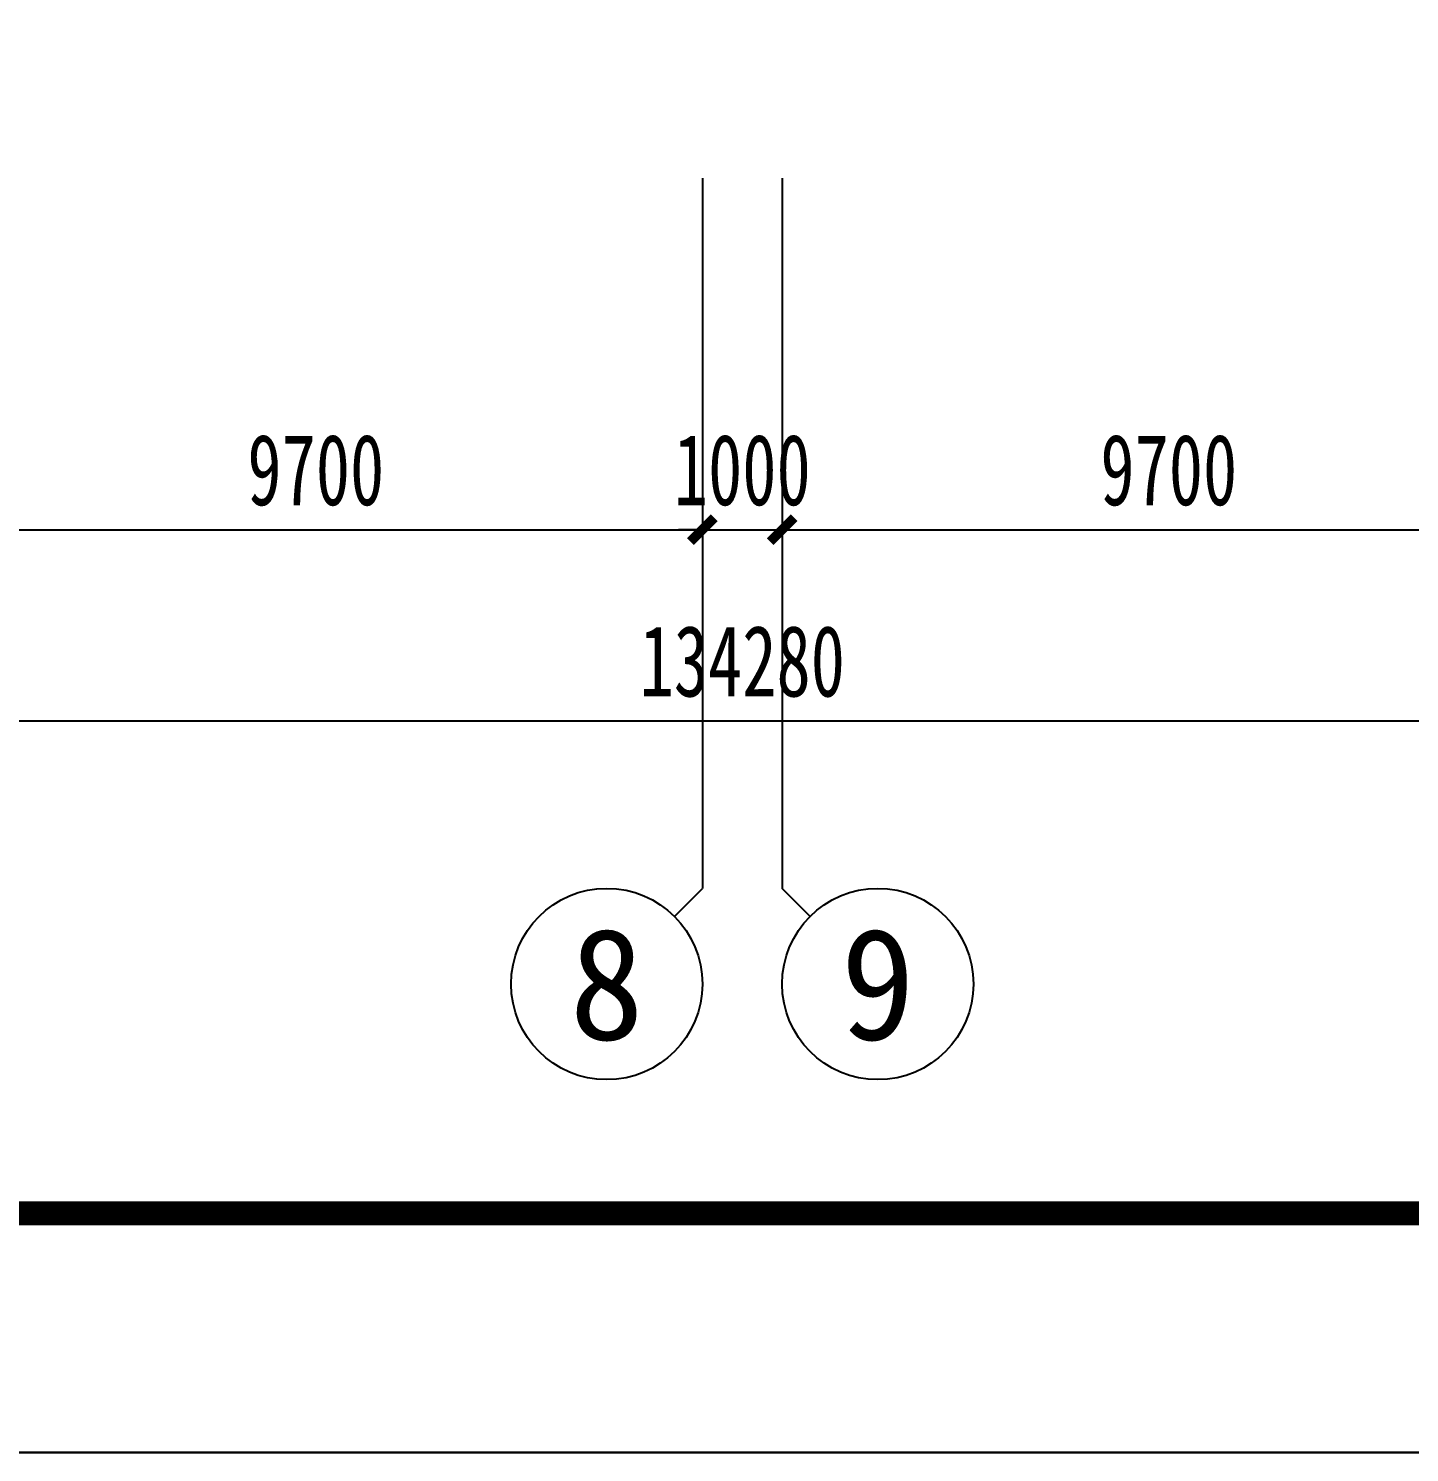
# Model space of a CAD drawing. Header units: millimetres. Extents: x -633009578 to 5705885, y -633235091 to 2571734.
# Drawn here: x 2835766 to 2853090, y 1835012 to 1852878 of the extents above; entities that cross this region are included whole.
import ezdxf
from ezdxf.enums import TextEntityAlignment as Align

# ---------------------------------------------------------------- set-up
doc = ezdxf.new("R2010")
doc.units = ezdxf.units.MM
doc.header["$LTSCALE"] = 1000
doc.header["$MEASUREMENT"] = 0
doc.layers.get('0').update_dxf_attribs({"color": 9})
for name, color, linetype in [('3T_WOOD', 21, 'Continuous'), ('AXIS_TEXT', 7, 'Continuous'), ('C-AXIS(轴号)', 3, 'Continuous'), ('设备-箱柜', 3, 'Continuous'), ('院图签、封面151013$0$PUB_TITLE', 153, 'Continuous'), ('院图签、封面151013$0$图签文字', 4, 'Continuous')]:
    doc.layers.add(name, color=color, linetype=linetype)
doc.styles.add('_TCH_AXIS', font='simhei.ttf', dxfattribs={"bigfont": 'GBCBIG'})
doc.styles.add('_TCH_DIM_T3', font='simhei.ttf', dxfattribs={"width": 0.707, "bigfont": 'GBCBIG'})
doc.styles.add('COMPLEX', font='simhei.ttf')
doc.styles.add('院图签、封面151013$0$-宋体', font='simhei.ttf', dxfattribs={"width": 0.8})
doc.dimstyles.new('_TCH_ARCH&&300', dxfattribs={"dimtxt": 892.5, "dimasz": 300, "dimexe": 750, "dimexo": 900, "dimgap": 300, "dimtad": 1, "dimdec": 0, "dimzin": 0, "dimdsep": 46, "dimtxsty": '_TCH_DIM_T3', "dimblk": 'ARCHTICK', "dimcen": 0.09, "dimclrt": 7, "dimazin": 2, "dimtfac": 1, "dimtdec": 0, "dimtix": 1, "dimtmove": 2, "dimatfit": 3, "dimfxl": 1, "dimtolj": 1, "dimtzin": 0, "dimarcsym": 0})

# ---------------------------------------------------------------- blocks, each defined once
blk = doc.blocks.new('_ArchTick')
at = {"color": 0, "linetype": 'ByBlock', "const_width": 0.4}
blk.add_lwpolyline([(-0.5, -0.5), (0.5, 0.5)], dxfattribs=at)
blk = doc.blocks.new('*D530')
at = {"layer": 'C-AXIS(轴号)', "color": 0, "lineweight": -2, "transparency": 16777216}
for p, q in [((1178640.598288317, 1172122.080887633), (1178640.598288317, 1167862.2615779)), ((1188340.598288317, 1172122.080887633), (1188340.598288317, 1167862.2615779)), ((1178640.598288317, 1168612.2615779), (1188340.598288317, 1168612.2615779))]:
    blk.add_line(p, q, dxfattribs=at)
at = {"layer": 'Defpoints', "color": 0, "transparency": 16777216}
for p in [(1178640.598288317, 1173022.080887633), (1188340.598288317, 1173022.080887633), (1188340.598288317, 1168612.2615779)]:
    blk.add_point(p, dxfattribs=at)
at = {"layer": 'C-AXIS(轴号)', "color": 0, "linetype": 'ByBlock', "lineweight": -2, "transparency": 16777216, "xscale": 300, "yscale": 300, "zscale": 300, "rotation": 180}
blk.add_blockref('_ArchTick', (1178640.598288317, 1168612.2615779), dxfattribs=at)
at = {"layer": 'C-AXIS(轴号)', "color": 0, "linetype": 'ByBlock', "lineweight": -2, "transparency": 16777216, "xscale": 300, "yscale": 300, "zscale": 300}
blk.add_blockref('_ArchTick', (1188340.598288317, 1168612.2615779), dxfattribs=at)
at = {"layer": 'C-AXIS(轴号)', "color": 7, "transparency": 16777216, "insert": (1183490.598288317, 1169358.5115779), "char_height": 892.5, "attachment_point": 5, "style": '_TCH_DIM_T3'}
blk.add_mtext('\\A1;9700', dxfattribs=at)
blk = doc.blocks.new('*D531')
at = {"layer": 'C-AXIS(轴号)', "color": 0, "lineweight": -2, "transparency": 16777216}
for p, q in [((1188340.598288317, 1172122.080887633), (1188340.598288317, 1167862.2615779)), ((1189340.598288317, 1172122.080887633), (1189340.598288317, 1167862.2615779)), ((1188340.598288317, 1168612.2615779), (1188040.598288317, 1168612.2615779)), ((1188340.598288317, 1168612.2615779), (1189340.598288317, 1168612.2615779)), ((1189340.598288317, 1168612.2615779), (1189640.598288317, 1168612.2615779))]:
    blk.add_line(p, q, dxfattribs=at)
at = {"layer": 'Defpoints', "color": 0, "transparency": 16777216}
for p in [(1188340.598288317, 1173022.080887633), (1189340.598288317, 1173022.080887633), (1189340.598288317, 1168612.2615779)]:
    blk.add_point(p, dxfattribs=at)
at = {"layer": 'C-AXIS(轴号)', "color": 0, "linetype": 'ByBlock', "lineweight": -2, "transparency": 16777216, "xscale": 300, "yscale": 300, "zscale": 300}
blk.add_blockref('_ArchTick', (1188340.598288317, 1168612.2615779), dxfattribs=at)
at = {"layer": 'C-AXIS(轴号)', "color": 0, "linetype": 'ByBlock', "lineweight": -2, "transparency": 16777216, "xscale": 300, "yscale": 300, "zscale": 300, "rotation": 180}
blk.add_blockref('_ArchTick', (1189340.598288317, 1168612.2615779), dxfattribs=at)
at = {"layer": 'C-AXIS(轴号)', "color": 7, "transparency": 16777216, "insert": (1188840.598288317, 1169358.5115779), "char_height": 892.5, "attachment_point": 5, "style": '_TCH_DIM_T3'}
blk.add_mtext('\\A1;1000', dxfattribs=at)
blk = doc.blocks.new('*D532')
at = {"layer": 'C-AXIS(轴号)', "color": 0, "lineweight": -2, "transparency": 16777216}
for p, q in [((1189340.598288317, 1172122.080887633), (1189340.598288317, 1167862.2615779)), ((1199040.598288317, 1172122.080887633), (1199040.598288317, 1167862.2615779)), ((1189340.598288317, 1168612.2615779), (1199040.598288317, 1168612.2615779))]:
    blk.add_line(p, q, dxfattribs=at)
at = {"layer": 'Defpoints', "color": 0, "transparency": 16777216}
for p in [(1189340.598288317, 1173022.080887633), (1199040.598288317, 1173022.080887633), (1199040.598288317, 1168612.2615779)]:
    blk.add_point(p, dxfattribs=at)
at = {"layer": 'C-AXIS(轴号)', "color": 0, "linetype": 'ByBlock', "lineweight": -2, "transparency": 16777216, "xscale": 300, "yscale": 300, "zscale": 300, "rotation": 180}
blk.add_blockref('_ArchTick', (1189340.598288317, 1168612.2615779), dxfattribs=at)
at = {"layer": 'C-AXIS(轴号)', "color": 0, "linetype": 'ByBlock', "lineweight": -2, "transparency": 16777216, "xscale": 300, "yscale": 300, "zscale": 300}
blk.add_blockref('_ArchTick', (1199040.598288317, 1168612.2615779), dxfattribs=at)
at = {"layer": 'C-AXIS(轴号)', "color": 7, "transparency": 16777216, "insert": (1194190.598288317, 1169358.5115779), "char_height": 892.5, "attachment_point": 5, "style": '_TCH_DIM_T3'}
blk.add_mtext('\\A1;9700', dxfattribs=at)
blk = doc.blocks.new('*D539')
at = {"layer": 'C-AXIS(轴号)', "color": 0, "lineweight": -2, "transparency": 16777216}
for p, q in [((1121700.598288317, 1172122.080887633), (1121700.598288317, 1165462.2615779)), ((1255980.598288317, 1172122.080887633), (1255980.598288317, 1165462.2615779)), ((1121700.598288317, 1166212.2615779), (1255980.598288317, 1166212.2615779))]:
    blk.add_line(p, q, dxfattribs=at)
at = {"layer": 'Defpoints', "color": 0, "transparency": 16777216}
for p in [(1121700.598288317, 1173022.080887633), (1255980.598288317, 1173022.080887633), (1255980.598288317, 1166212.2615779)]:
    blk.add_point(p, dxfattribs=at)
at = {"layer": 'C-AXIS(轴号)', "color": 0, "linetype": 'ByBlock', "lineweight": -2, "transparency": 16777216, "xscale": 300, "yscale": 300, "zscale": 300, "rotation": 180}
blk.add_blockref('_ArchTick', (1121700.598288317, 1166212.2615779), dxfattribs=at)
at = {"layer": 'C-AXIS(轴号)', "color": 0, "linetype": 'ByBlock', "lineweight": -2, "transparency": 16777216, "xscale": 300, "yscale": 300, "zscale": 300}
blk.add_blockref('_ArchTick', (1255980.598288317, 1166212.2615779), dxfattribs=at)
at = {"layer": 'C-AXIS(轴号)', "color": 7, "transparency": 16777216, "insert": (1188840.598288317, 1166958.5115779), "char_height": 892.5, "attachment_point": 5, "style": '_TCH_DIM_T3'}
blk.add_mtext('\\A1;134280', dxfattribs=at)
blk = doc.blocks.new('_AXISO')
blk.add_circle((0, 0), 0.5)
at = {"layer": 'AXIS_TEXT', "style": 'COMPLEX', "width": 1.041666666666667}
blk.add_attdef('A', text='', height=0.56, dxfattribs=at).set_placement((-0.25, -0.28), (0.25, -0.28), align=Align.FIT)
blk = doc.blocks.new('建筑图框_A1')
at = {"layer": '院图签、封面151013$0$PUB_TITLE'}
blk.add_lwpolyline([(0, 0), (84100, 0), (84100, 59400), (0, 59400)], close=True, dxfattribs=at)
at = {"layer": '院图签、封面151013$0$PUB_TITLE', "const_width": 100}
blk.add_lwpolyline([(2500, 1000), (83100, 1000), (83100, 58400), (2500, 58400)], close=True, dxfattribs=at)
at = {"layer": '院图签、封面151013$0$图签文字', "color": 6, "style": '院图签、封面151013$0$-宋体'}
for tag, height, width, p in [('工程主持人', 400, 0.7999999999883585, (79990.91196859907, 29505.93707200652)), ('审定', 400, 0.7999999999883585, (79990.91196859907, 28705.93707200605)), ('审核', 400, 0.7999999999883585, (79990.91196859907, 27905.93707200559)), ('专业负责人', 400, 0.7999999999883585, (79990.91196859907, 27105.93707200512)), ('校对', 400, 0.7999999999883585, (79990.91196859907, 26305.93707200466)), ('设计', 400, 0.7999999999883585, (79990.91196859907, 25505.93707200419)), ('方案设计人', 400, 0.7999999999883585, (79990.91196859907, 24706.79438478127)), ('工程编号', 300, 0.7000000000116415, (81000.00416498398, 8700.424278954277)), ('版次', 300, 0.7000000000116415, (78738.08139540046, 3005.726258059498)), ('日期', 300, 0.7000000000116415, (82038.0813954557, 3000.226258123759)), ('图号', 200, 0.7000000000116415, (82538.08139542397, 2400.075247410685)), ('比例', 300, 0.7000000000116415, (78738.08139537089, 2200.188802679535)), ('图号_X施', 300, 0.7000000000116415, (81538.08139540977, 2200.188802651362)), ('图号_总数', 200, 0.7000000000116415, (82538.08139541186, 2000.075247410219))]:
    blk.add_attdef(tag, text='', height=height, dxfattribs=dict(at, width=width)).set_placement(p, align=Align.MIDDLE_CENTER)
at = {"layer": '院图签、封面151013$0$图签文字', "color": 6, "style": '院图签、封面151013$0$-宋体', "width": 0.7}
for tag, p in [('建设单位_001', (80935.88661794258, 7446.21079580821)), ('工程名称_001', (80933.52706738078, 6045.368099178996)), ('图名_001', (79742.88288308708, 4059.656552180292))]:
    blk.add_attdef(tag, p, '', height=300, dxfattribs=at)
blk = doc.blocks.new('9-3-1')
at = {"layer": 'C-AXIS(轴号)'}
for p, q in [((1188340.598288317, 1173022.080887633), (1188340.598288317, 1164112.2615779)), ((1189340.598288317, 1173022.080887633), (1189340.598288317, 1164112.2615779)), ((1187989.126425741, 1163760.789715324), (1188340.598288317, 1164112.2615779)), ((1189692.070150892, 1163760.789715324), (1189340.598288317, 1164112.2615779))]:
    blk.add_line(p, q, dxfattribs=at)
ref = blk.add_blockref('_AXISO', (1187140.598288317, 1162912.2615779), dxfattribs=dict(at, xscale=2400, yscale=2400, zscale=2400))
ref.add_attrib('A', '8', dxfattribs={"layer": 'AXIS_TEXT', "height": 1397.844494487577, "style": '_TCH_AXIS'}).set_placement((1186674.650123487, 1162213.339330657), (1187606.546453146, 1162213.339330657), align=Align.FIT)
ref = blk.add_blockref('_AXISO', (1190540.598288317, 1162912.2615779), dxfattribs=dict(at, xscale=2400, yscale=2400, zscale=2400))
ref.add_attrib('A', '9', dxfattribs={"layer": 'AXIS_TEXT', "height": 1397.844494487578, "style": '_TCH_AXIS'}).set_placement((1190074.650123487, 1162213.339330657), (1191006.546453146, 1162213.339330657), align=Align.FIT)
for p1, p2, distance, picture, middle in [((1121700.598288317, 1173022.080887633), (1255980.598288317, 1173022.080887633), -6809.819309732877, '*D539', (1188840.598288317, 1166958.5115779)), ((1178640.598288317, 1173022.080887633), (1188340.598288317, 1173022.080887633), -4409.819309732877, '*D530', (1183490.598288317, 1169358.5115779)), ((1188340.598288317, 1173022.080887633), (1189340.598288317, 1173022.080887633), -4409.819309732877, '*D531', (1188840.598288317, 1169358.5115779)), ((1189340.598288317, 1173022.080887633), (1199040.598288317, 1173022.080887633), -4409.819309732877, '*D532', (1194190.598288317, 1169358.5115779))]:
    dim = blk.add_aligned_dim(p1=p1, p2=p2, distance=distance, dimstyle='_TCH_ARCH&&300', dxfattribs=at)
    dim.commit()
    dim.dimension.update_dxf_attribs({"geometry": picture, "text_midpoint": middle})

msp = doc.modelspace()

# ---------------------------------------------------------------- linework, layer by layer
at = {"elevation": 2e-08}
msp.add_lwpolyline([(2725055.437121258, 2013211.976810416), (4008204.699681385, 2013211.976810416), (4008204.699681385, 1835011.976810416), (2725055.437121258, 1835011.976810416)], close=True, dxfattribs=at)

# ---------------------------------------------------------------- block references
at = {"layer": '3T_WOOD'}
msp.add_blockref('9-3-1', (1655879.395743424, 677977.51603476), dxfattribs=at)
at = {"layer": '设备-箱柜', "xscale": 3, "yscale": 3}
msp.add_blockref('建筑图框_A1', (2725055.437121258, 1835011.976810416, 4.000000000000001e-08), dxfattribs=at)

doc.saveas('drawing.dxf')
